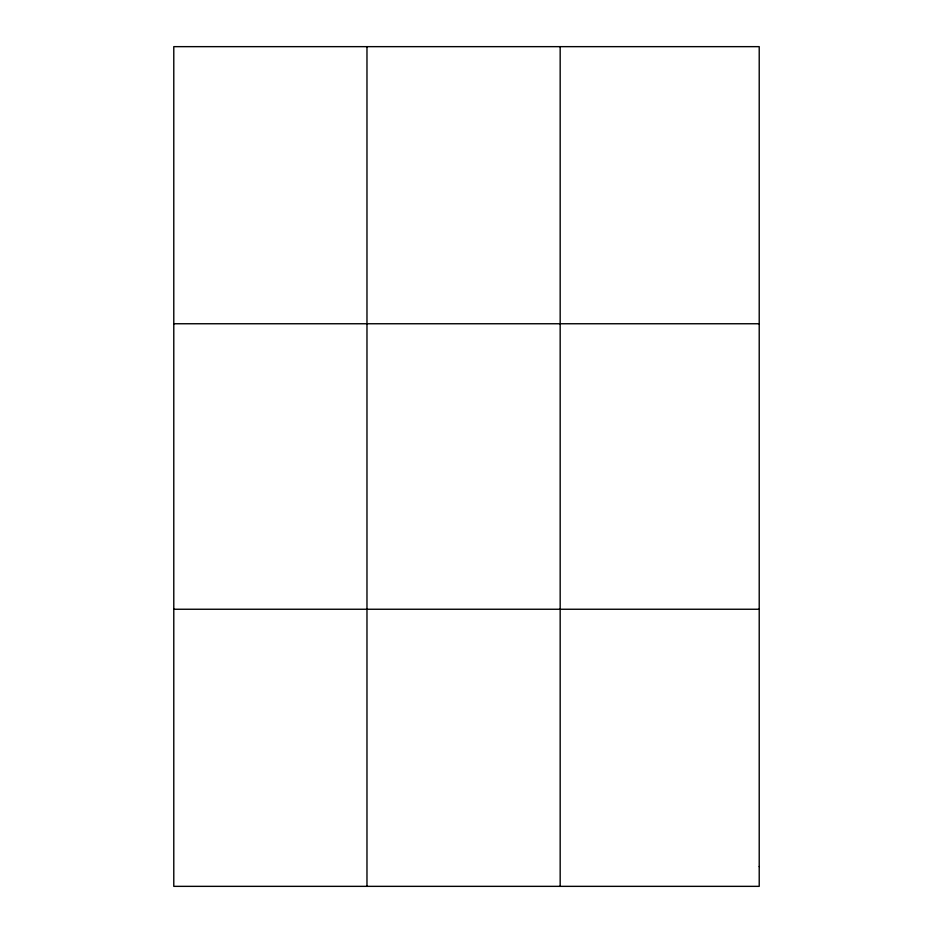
<?xml version="1.0" encoding="UTF-8"?>
<svg xmlns="http://www.w3.org/2000/svg" width="933" height="933" viewBox="0 0 933 933"><rect width="100%" height="100%" fill="white"/><g stroke="black" fill="none" stroke-linecap="round" stroke-linejoin="round"><path stroke-width="1.4" d="M366.972 886.35L366.972 46.65M560.173 886.35L560.173 46.65M173.783 323.751L759.217 323.751M173.783 609.249L759.217 609.249M759.217 866.559L759.217 886.35L173.783 886.35L173.783 46.65L759.217 46.65L759.217 866.559"/></g></svg>
